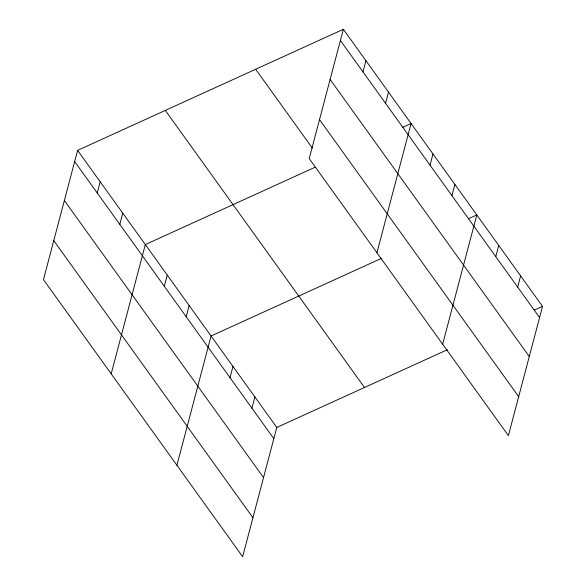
<?xml version="1.0" encoding="UTF-8"?>
<svg xmlns="http://www.w3.org/2000/svg" width="586" height="586" viewBox="0 0 586 586"><rect width="100%" height="100%" fill="white"/><g stroke="black" fill="none" stroke-linecap="round" stroke-linejoin="round"><path stroke-width="0.88" d="M77.616 150.368L43.467 279.632L242.641 556.7L276.79 427.436L77.616 150.368L343.359 29.3L542.533 306.368L508.384 435.632L309.21 158.564L343.359 29.3M97.232 192.97L100.191 181.77M119.808 224.372L122.767 213.172M111.186 373.839L145.335 244.567L315.173 167.2M164.285 286.254L167.244 275.046M186.194 316.726L189.153 305.526M176.913 465.269L211.063 336.005L381.72 258.258M230.012 377.684L232.972 366.477M251.921 408.164L254.881 396.956M362.976 71.902L365.935 60.702M385.551 103.304L388.511 92.105M376.93 252.771L411.079 123.499L402.809 127.272M430.029 165.186L432.988 153.979M451.938 195.658L454.897 184.458M442.657 344.202L476.806 214.937L468.536 218.703M495.756 256.617L498.715 245.409M517.665 287.096L520.624 275.889M276.79 427.436L447.448 349.688M534.264 310.133L542.533 306.368M340.4 40.5L539.574 317.568M330.108 79.462L529.283 356.53M319.502 119.603L518.676 396.671M255.664 69.251L312.36 148.119M165.311 110.417L364.485 387.485M74.656 161.568L273.83 438.636M64.365 200.529L263.539 477.597M53.758 240.67L252.932 517.738"/></g></svg>
